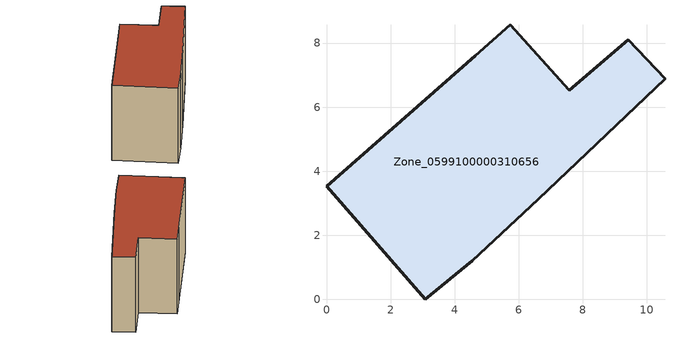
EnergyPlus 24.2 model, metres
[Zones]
Zone_0599100000310656
 floor ground (C_G): 0,3.53 4.64,7.6 5.73,8.58 7.58,6.53 9.41,8.1 10.56,6.89 6.61,3.13 4.55,1.21 3.09,0 z0
 wall outside (C_F): 4.64,7.6 0,3.53 3.09,0 4.55,1.21 6.61,3.13 10.56,6.89 9.41,8.1 7.58,6.53 5.73,8.58 4.64,7.6 z0:6.43
 roof outside (C_R): 4.55,1.21 6.61,3.13 10.56,6.89 9.41,8.1 7.58,6.53 5.73,8.58 4.64,7.6 0,3.53 3.09,0 z6.43
[BUILDING]
Pand.0599100000310656: North Axis=0; Terrain=City; Loads Convergence Tolerance Value=0.04; Temperature Convergence Tolerance Value=0.4; Solar Distribution=FullExterior; Maximum Number of Warmup Days=25; Minimum Number of Warmup Days=1
[Site:Location]
Rotterdam.The.Hague.AP_ZH_NLD Design_Conditions: Latitude=51.96; Longitude=4.45; Time Zone=1; Elevation=-4.5
[SITE:GROUNDTEMPERATURE:BUILDINGSURFACE]
18, 18, 18, 18, 18, 18, 18, 18, 18, 18, 18, 18
[MATERIAL] Thermal Absorptance=0.9; Solar Absorptance=0.7; Visible Absorptance=0.7
Name | Roughness | Thickness | Conductivity | Density | Specific Heat
G.TC.1946 | MediumSmooth | 0.15 | 1 | 540 | 1210
F.TC.1946 | Rough | 0.3 | 0.857143 | 1920 | 840
R.TC.1946 | MediumRough | 0.2 | 0.909091 | 1500 | 1000
[CONSTRUCTION]
C_G: G.TC.1946
C_F: F.TC.1946
C_R: R.TC.1946
[ZONE]
Zone_0599100000310656: Type=1; Multiplier=1; Ceiling Height=Autocalculate; Volume=Autocalculate; Floor Area=autocalculate; Part of Total Floor Area=Yes
[ZONEINFILTRATION:DESIGNFLOWRATE]
Infil_Zone_0599100000310656: Zone or ZoneList or Space or SpaceList=Zone_0599100000310656; Schedule=AlwaysOn; Design Flow Rate Calculation Method=Flow/Area; Flow Rate per Floor Area=0.003; Constant Term Coefficient=1; Temperature Term Coefficient=0; Velocity Term Coefficient=0; Velocity Squared Term Coefficient=0
[HVACTEMPLATE:ZONE:IDEALLOADSAIRSYSTEM]
Zone_0599100000310656: Maximum Heating Supply Air Temperature=50; Minimum Cooling Supply Air Temperature=13; Maximum Heating Supply Air Humidity Ratio=0.0156; Minimum Cooling Supply Air Humidity Ratio=0.0077; Heating Limit=NoLimit; Cooling Limit=NoLimit; Dehumidification Control Type=ConstantSensibleHeatRatio; Cooling Sensible Heat Ratio=0.7; Dehumidification Setpoint=60; Humidification Control Type=None; Humidification Setpoint=30; Outdoor Air Method=None; Outdoor Air Flow Rate per Person=0.00944; Outdoor Air Flow Rate per Zone Floor Area=0; Outdoor Air Flow Rate per Zone=0; Demand Controlled Ventilation Type=None; Outdoor Air Economizer Type=NoEconomizer; Heat Recovery Type=None; Sensible Heat Recovery Effectiveness=0.7; Latent Heat Recovery Effectiveness=0.65
[ZONECONTROL:THERMOSTAT]
ThermostatControl_Zone_0599100000310656: Zone or ZoneList=Zone_0599100000310656; Control Type Schedule=DualSetpointControlType; Control 1=Thermostat_Zone_0599100000310656; Temperature Difference Between Cutout And Setpoint=0
[THERMOSTATSETPOINT:DUALSETPOINT]
Thermostat_Zone_0599100000310656: Heating Setpoint Temperature Schedule=HeatingSetpoint_Zone_0599100000310656; Cooling Setpoint Temperature Schedule=CoolingSetpoint_Zone_0599100000310656
[SCHEDULE:COMPACT]
HeatingSetpoint_Zone_0599100000310656: Through: 12/31, For: AllDays, Until: 24:00, 21
CoolingSetpoint_Zone_0599100000310656: Through: 12/31, For: AllDays, Until: 24:00, 24
DualSetpointControlType: Through: 12/31, For: AllDays, Until: 24:00, 4
AlwaysOn: Through: 12/31, For: AllDays, Until: 24:00, 1
